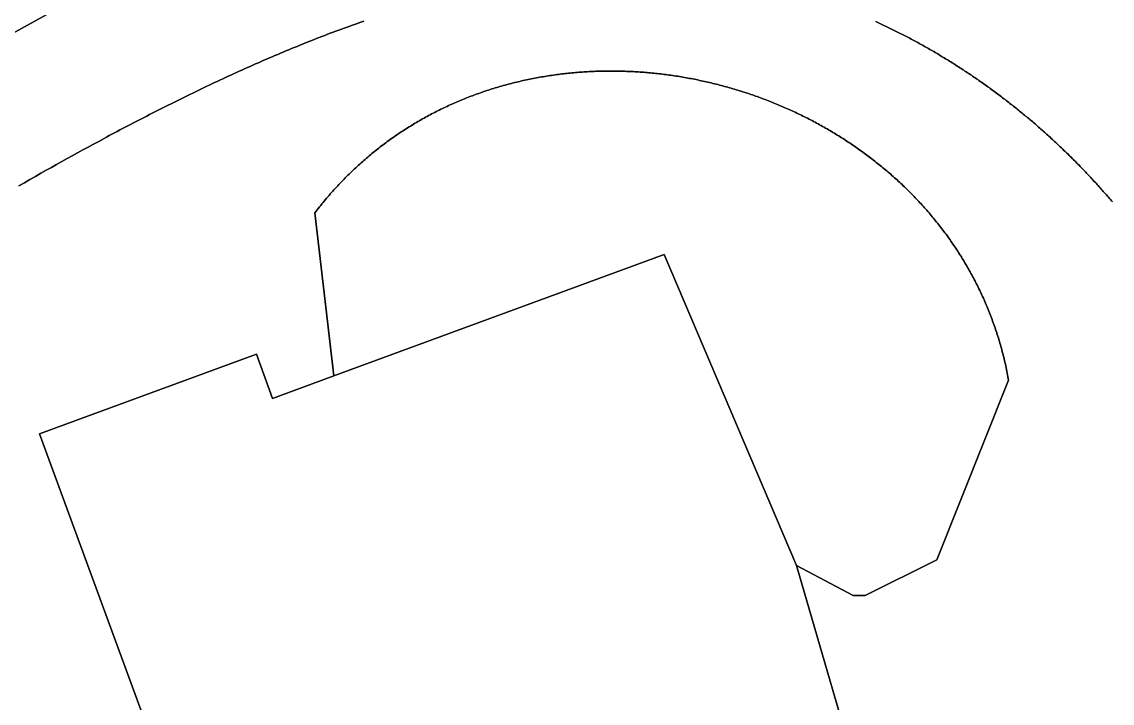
# Model space of a CAD drawing. Header units: millimetres. Extents: x 539514 to 908003, y -69769 to 203909.
# Drawn here: x 855324 to 881895, y -13543 to 3058 of the extents above; entities that cross this region are included whole.
import ezdxf

# ---------------------------------------------------------------- set-up
doc = ezdxf.new("R2010")
doc.units = ezdxf.units.MM
doc.layers.add('CLOSED_AREAS', color=7, linetype='Continuous')
doc.layers.add('REGION_HOLES', color=7, linetype='Continuous')

msp = doc.modelspace()

# ---------------------------------------------------------------- linework, layer by layer
at = {"layer": 'CLOSED_AREAS'}
for points in [[(837688.927, -6842.002), (862780.878, 7027.798)], [(862780.878, 7027.798), (837688.927, -6842.002)], [(855251.409, -937.443), (855385.776, -860.73), (855520.413, -784.123), (855655.325, -707.629), (855790.516, -631.25), (855917.269, -559.892), (856044.268, -488.649), (856171.51, -417.53), (856298.992, -346.546), (856426.71, -275.708), (856554.661, -205.025), (856682.844, -134.507), (856811.253, -64.165), (856939.887, 5.991), (857068.741, 75.951), (857197.814, 145.705), (857327.102, 215.242), (857391.825, 249.926), (857456.601, 284.553), (857521.429, 319.12), (857586.309, 353.626), (857651.24, 388.071), (857716.223, 422.453), (857781.256, 456.77), (857846.339, 491.022), (857911.472, 525.206), (857976.654, 559.323), (858041.885, 593.37), (858107.165, 627.347), (858172.494, 661.251), (858237.87, 695.082), (858303.293, 728.839), (858368.764, 762.52), (858434.282, 796.124), (858499.846, 829.649), (858565.455, 863.095), (858631.111, 896.46), (858696.811, 929.742), (858762.556, 962.941), (858828.346, 996.056), (858894.179, 1029.084), (858960.057, 1062.025), (859025.977, 1094.878), (859091.94, 1127.641), (859157.946, 1160.312), (859223.994, 1192.891), (859290.083, 1225.377), (859356.214, 1257.767), (859422.385, 1290.062), (859488.597, 1322.258), (859554.849, 1354.356), (859621.141, 1386.354), (859687.472, 1418.251), (859753.842, 1450.045), (859820.251, 1481.735), (859886.698, 1513.32), (859953.182, 1544.799), (860019.704, 1576.17), (860086.263, 1607.431), (860152.858, 1638.583), (860219.49, 1669.623), (860286.157, 1700.55), (860352.86, 1731.364), (860419.598, 1762.061), (860486.371, 1792.642), (860553.178, 1823.106), (860620.019, 1853.45), (860686.893, 1883.673), (860753.8, 1913.775), (860820.74, 1943.754), (860887.713, 1973.609), (860954.717, 2003.338), (861021.753, 2032.94), (861088.82, 2062.414), (861155.918, 2091.759), (861223.046, 2120.973), (861290.204, 2150.055), (861357.391, 2179.003), (861424.608, 2207.818), (861491.854, 2236.496), (861559.128, 2265.038), (861626.43, 2293.441), (861693.76, 2321.705), (861761.117, 2349.827), (861828.501, 2377.808), (861895.912, 2405.645), (861963.348, 2433.337), (862030.811, 2460.884), (862098.298, 2488.283), (862165.811, 2515.534), (862233.348, 2542.635), (862300.909, 2569.584), (862368.494, 2596.382), (862436.102, 2623.026), (862503.733, 2649.515), (862571.387, 2675.847), (862639.063, 2702.023), (862706.761, 2728.039), (862774.48, 2753.896), (862842.221, 2779.591), (862909.982, 2805.124), (862977.763, 2830.493), (863045.564, 2855.696), (863113.385, 2880.734), (863181.224, 2905.603), (863249.083, 2930.304), (863316.959, 2954.835), (863384.854, 2979.194), (863452.766, 3003.38), (863520.695, 3027.392), (863588.642, 3051.229), (863656.604, 3074.89)], [(863656.604, 3074.89), (863588.642, 3051.229), (863520.695, 3027.392), (863452.766, 3003.38), (863384.854, 2979.194), (863316.959, 2954.835), (863249.083, 2930.304), (863181.224, 2905.603), (863113.385, 2880.734), (863045.564, 2855.696), (862977.763, 2830.493), (862909.982, 2805.124), (862842.221, 2779.591), (862774.48, 2753.896), (862706.761, 2728.039), (862639.063, 2702.023), (862571.387, 2675.847), (862503.733, 2649.515), (862436.102, 2623.026), (862368.494, 2596.382), (862300.909, 2569.584), (862233.348, 2542.635), (862165.811, 2515.534), (862098.298, 2488.283), (862030.811, 2460.884), (861963.348, 2433.337), (861895.912, 2405.645), (861828.501, 2377.808), (861761.117, 2349.827), (861693.76, 2321.705), (861626.43, 2293.441), (861559.128, 2265.038), (861491.854, 2236.496), (861424.608, 2207.818), (861357.391, 2179.003), (861290.204, 2150.055), (861223.046, 2120.973), (861155.918, 2091.759), (861088.82, 2062.414), (861021.753, 2032.94), (860954.717, 2003.338), (860887.713, 1973.609), (860820.74, 1943.754), (860753.8, 1913.775), (860686.893, 1883.673), (860620.019, 1853.45), (860553.178, 1823.106), (860486.371, 1792.642), (860419.598, 1762.061), (860352.86, 1731.364), (860286.157, 1700.55), (860219.49, 1669.623), (860152.858, 1638.583), (860086.263, 1607.431), (860019.704, 1576.17), (859953.182, 1544.799), (859886.698, 1513.32), (859820.251, 1481.735), (859753.842, 1450.045), (859687.472, 1418.251), (859621.141, 1386.354), (859554.849, 1354.356), (859488.597, 1322.258), (859422.385, 1290.062), (859356.214, 1257.767), (859290.083, 1225.377), (859223.994, 1192.891), (859157.946, 1160.312), (859091.94, 1127.641), (859025.977, 1094.878), (858960.057, 1062.025), (858894.179, 1029.084), (858828.346, 996.056), (858762.556, 962.941), (858696.811, 929.742), (858631.111, 896.46), (858565.455, 863.095), (858499.846, 829.649), (858434.282, 796.124), (858368.764, 762.52), (858303.293, 728.839), (858237.87, 695.082), (858172.494, 661.251), (858107.165, 627.347), (858041.885, 593.37), (857976.654, 559.323), (857911.472, 525.206), (857846.339, 491.022), (857781.256, 456.77), (857716.223, 422.453), (857651.24, 388.071), (857586.309, 353.626), (857521.429, 319.12), (857456.601, 284.553), (857391.825, 249.926), (857327.102, 215.242), (857197.814, 145.705), (857068.741, 75.951), (856939.887, 5.991), (856811.253, -64.165), (856682.844, -134.507), (856554.661, -205.025), (856426.71, -275.708), (856298.992, -346.546), (856171.51, -417.53), (856044.268, -488.649), (855917.269, -559.892), (855790.516, -631.25), (855655.325, -707.629), (855520.413, -784.123), (855385.776, -860.73), (855251.409, -937.443)], [(876132.781, 3063.855), (876166.316, 3048.548), (876199.822, 3033.155), (876233.3, 3017.679), (876266.749, 3002.117), (876300.169, 2986.472), (876333.56, 2970.742), (876366.921, 2954.929), (876400.253, 2939.032), (876433.555, 2923.051), (876466.827, 2906.987), (876500.069, 2890.839), (876533.281, 2874.608), (876566.462, 2858.295), (876599.612, 2841.898), (876632.732, 2825.419), (876665.82, 2808.857), (876698.877, 2792.213), (876731.902, 2775.487), (876764.896, 2758.679), (876797.858, 2741.789), (876830.788, 2724.817), (876863.686, 2707.763), (876896.551, 2690.629), (876929.383, 2673.413), (876962.183, 2656.116), (876994.949, 2638.738), (877027.683, 2621.279), (877060.382, 2603.739), (877093.049, 2586.12), (877125.681, 2568.42), (877158.28, 2550.639), (877190.844, 2532.779), (877223.374, 2514.839), (877255.869, 2496.82), (877288.33, 2478.721), (877320.755, 2460.542), (877353.146, 2442.285), (877385.501, 2423.948), (877417.82, 2405.533), (877450.104, 2387.039), (877482.352, 2368.466), (877514.564, 2349.815), (877546.739, 2331.086), (877578.878, 2312.279), (877610.98, 2293.394), (877643.046, 2274.431), (877675.074, 2255.39), (877707.065, 2236.273), (877739.018, 2217.077), (877770.934, 2197.805), (877802.812, 2178.456), (877834.652, 2159.03), (877866.454, 2139.528), (877898.217, 2119.949), (877929.942, 2100.293), (877961.628, 2080.562), (877993.275, 2060.754), (878024.883, 2040.871), (878056.451, 2020.912), (878087.98, 2000.878), (878119.469, 1980.768), (878150.918, 1960.583), (878182.326, 1940.323), (878213.695, 1919.988), (878245.023, 1899.579), (878276.31, 1879.095), (878307.556, 1858.536), (878338.761, 1837.903), (878369.925, 1817.196), (878401.048, 1796.416), (878432.128, 1775.561), (878463.167, 1754.633), (878494.164, 1733.631), (878525.118, 1712.557), (878556.03, 1691.409), (878586.899, 1670.188), (878617.726, 1648.894), (878648.509, 1627.528), (878679.249, 1606.089), (878709.946, 1584.578), (878740.599, 1562.994), (878771.208, 1541.339), (878801.774, 1519.612), (878832.295, 1497.813), (878862.771, 1475.942), (878893.203, 1454.001), (878923.591, 1431.988), (878953.933, 1409.904), (878984.23, 1387.749), (879014.482, 1365.523), (879044.688, 1343.227), (879074.849, 1320.86), (879104.964, 1298.423), (879135.032, 1275.916), (879165.054, 1253.339), (879195.03, 1230.692), (879224.959, 1207.976), (879254.841, 1185.19), (879284.676, 1162.335), (879314.464, 1139.41), (879344.204, 1116.417), (879373.897, 1093.355), (879403.542, 1070.224), (879433.138, 1047.025), (879462.687, 1023.757), (879492.187, 1000.421), (879521.638, 977.018), (879551.041, 953.546), (879580.395, 930.006), (879609.699, 906.399), (879638.954, 882.725), (879668.159, 858.983), (879697.315, 835.174), (879726.421, 811.299), (879755.476, 787.356), (879784.481, 763.347), (879813.436, 739.272), (879842.34, 715.13), (879871.193, 690.922), (879899.995, 666.648), (879928.745, 642.309), (879957.444, 617.903), (879986.092, 593.433), (880014.687, 568.896), (880043.23, 544.295), (880071.721, 519.629), (880100.16, 494.898), (880128.546, 470.102), (880156.879, 445.241), (880185.159, 420.317), (880213.386, 395.328), (880241.559, 370.275), (880269.679, 345.158), (880297.745, 319.977), (880325.757, 294.733), (880353.715, 269.425), (880381.618, 244.054), (880409.467, 218.62), (880437.261, 193.123), (880465, 167.563), (880492.683, 141.941), (880520.312, 116.256), (880547.885, 90.509), (880575.402, 64.699), (880602.863, 38.828), (880630.268, 12.895), (880657.617, -13.1), (880684.909, -39.156), (880712.145, -65.274), (880739.324, -91.453), (880766.445, -117.693), (880793.51, -143.994), (880820.517, -170.355), (880847.466, -196.777), (880874.357, -223.26), (880901.19, -249.802), (880927.965, -276.405), (880954.682, -303.068), (880981.34, -329.79), (881007.939, -356.573), (881034.479, -383.414), (881060.96, -410.315), (881087.382, -437.275), (881113.744, -464.294), (881140.046, -491.372), (881166.288, -518.508), (881192.471, -545.703), (881218.592, -572.956), (881244.653, -600.268), (881270.654, -627.637), (881296.593, -655.064), (881322.472, -682.549), (881348.289, -710.092), (881374.044, -737.692), (881399.738, -765.349), (881425.37, -793.063), (881450.94, -820.834), (881476.448, -848.662), (881501.893, -876.546), (881527.275, -904.487), (881552.595, -932.484), (881577.851, -960.537), (881603.045, -988.646), (881628.174, -1016.811), (881653.241, -1045.032), (881678.243, -1073.308), (881703.181, -1101.639), (881728.056, -1130.026), (881752.865, -1158.467), (881777.611, -1186.964), (881802.291, -1215.515), (881826.906, -1244.12), (881851.457, -1272.78), (881875.942, -1301.494), (881900.361, -1330.262)], [(881900.361, -1330.262), (881875.942, -1301.494), (881851.457, -1272.78), (881826.906, -1244.12), (881802.291, -1215.515), (881777.611, -1186.964), (881752.865, -1158.467), (881728.056, -1130.026), (881703.181, -1101.639), (881678.243, -1073.308), (881653.241, -1045.032), (881628.174, -1016.811), (881603.045, -988.646), (881577.851, -960.537), (881552.595, -932.484), (881527.275, -904.487), (881501.893, -876.546), (881476.448, -848.662), (881450.94, -820.834), (881425.37, -793.063), (881399.738, -765.349), (881374.044, -737.692), (881348.289, -710.092), (881322.472, -682.549), (881296.593, -655.064), (881270.654, -627.637), (881244.653, -600.268), (881218.592, -572.956), (881192.471, -545.703), (881166.288, -518.508), (881140.046, -491.372), (881113.744, -464.294), (881087.382, -437.275), (881060.96, -410.315), (881034.479, -383.414), (881007.939, -356.573), (880981.34, -329.79), (880954.682, -303.068), (880927.965, -276.405), (880901.19, -249.802), (880874.357, -223.26), (880847.466, -196.777), (880820.517, -170.355), (880793.51, -143.994), (880766.445, -117.693), (880739.324, -91.453), (880712.145, -65.274), (880684.909, -39.156), (880657.617, -13.1), (880630.268, 12.895), (880602.863, 38.828), (880575.402, 64.699), (880547.885, 90.509), (880520.312, 116.256), (880492.683, 141.941), (880465, 167.563), (880437.261, 193.123), (880409.467, 218.62), (880381.618, 244.054), (880353.715, 269.425), (880325.757, 294.733), (880297.745, 319.977), (880269.679, 345.158), (880241.559, 370.275), (880213.386, 395.328), (880185.159, 420.317), (880156.879, 445.241), (880128.546, 470.102), (880100.16, 494.898), (880071.721, 519.629), (880043.23, 544.295), (880014.687, 568.896), (879986.092, 593.433), (879957.444, 617.903), (879928.745, 642.309), (879899.995, 666.648), (879871.193, 690.922), (879842.34, 715.13), (879813.436, 739.272), (879784.481, 763.347), (879755.476, 787.356), (879726.421, 811.299), (879697.315, 835.174), (879668.159, 858.983), (879638.954, 882.725), (879609.699, 906.399), (879580.395, 930.006), (879551.041, 953.546), (879521.638, 977.018), (879492.187, 1000.421), (879462.687, 1023.757), (879433.138, 1047.025), (879403.542, 1070.224), (879373.897, 1093.355), (879344.204, 1116.417), (879314.464, 1139.41), (879284.676, 1162.335), (879254.841, 1185.19), (879224.959, 1207.976), (879195.03, 1230.692), (879165.054, 1253.339), (879135.032, 1275.916), (879104.964, 1298.423), (879074.849, 1320.86), (879044.688, 1343.227), (879014.482, 1365.523), (878984.23, 1387.749), (878953.933, 1409.904), (878923.591, 1431.988), (878893.203, 1454.001), (878862.771, 1475.942), (878832.295, 1497.813), (878801.774, 1519.612), (878771.208, 1541.339), (878740.599, 1562.994), (878709.946, 1584.578), (878679.249, 1606.089), (878648.509, 1627.528), (878617.726, 1648.894), (878586.899, 1670.188), (878556.03, 1691.409), (878525.118, 1712.557), (878494.164, 1733.631), (878463.167, 1754.633), (878432.128, 1775.561), (878401.048, 1796.416), (878369.925, 1817.196), (878338.761, 1837.903), (878307.556, 1858.536), (878276.31, 1879.095), (878245.023, 1899.579), (878213.695, 1919.988), (878182.326, 1940.323), (878150.918, 1960.583), (878119.469, 1980.768), (878087.98, 2000.878), (878056.451, 2020.912), (878024.883, 2040.871), (877993.275, 2060.754), (877961.628, 2080.562), (877929.942, 2100.293), (877898.217, 2119.949), (877866.454, 2139.528), (877834.652, 2159.03), (877802.812, 2178.456), (877770.934, 2197.805), (877739.018, 2217.077), (877707.065, 2236.273), (877675.074, 2255.39), (877643.046, 2274.431), (877610.98, 2293.394), (877578.878, 2312.279), (877546.739, 2331.086), (877514.564, 2349.815), (877482.352, 2368.466), (877450.104, 2387.039), (877417.82, 2405.533), (877385.501, 2423.948), (877353.146, 2442.285), (877320.755, 2460.542), (877288.33, 2478.721), (877255.869, 2496.82), (877223.374, 2514.839), (877190.844, 2532.779), (877158.28, 2550.639), (877125.681, 2568.42), (877093.049, 2586.12), (877060.382, 2603.739), (877027.683, 2621.279), (876994.949, 2638.738), (876962.183, 2656.116), (876929.383, 2673.413), (876896.551, 2690.629), (876863.686, 2707.763), (876830.788, 2724.817), (876797.858, 2741.789), (876764.896, 2758.679), (876731.902, 2775.487), (876698.877, 2792.213), (876665.82, 2808.857), (876632.732, 2825.419), (876599.612, 2841.898), (876566.462, 2858.295), (876533.281, 2874.608), (876500.069, 2890.839), (876466.827, 2906.987), (876433.555, 2923.051), (876400.253, 2939.032), (876366.921, 2954.929), (876333.56, 2970.742), (876300.169, 2986.472), (876266.749, 3002.117), (876233.3, 3017.679), (876199.822, 3033.155), (876166.316, 3048.548), (876132.781, 3063.855)]]:
    msp.add_lwpolyline(points, dxfattribs=at)
for points in [[(875581.902, -10922.784), (875873.387, -10922.784), (877622.293, -10048.331), (879371.2, -5676.065), (879363.189, -5631.754), (879354.962, -5587.554), (879346.522, -5543.465), (879337.868, -5499.486), (879329.001, -5455.618), (879319.922, -5411.861), (879310.631, -5368.215), (879301.129, -5324.681), (879291.418, -5281.258), (879281.496, -5237.947), (879271.366, -5194.748), (879261.028, -5151.661), (879250.483, -5108.686), (879239.731, -5065.824), (879228.773, -5023.075), (879217.61, -4980.438), (879206.242, -4937.915), (879194.67, -4895.505), (879182.894, -4853.208), (879170.917, -4811.025), (879158.737, -4768.956), (879146.356, -4727.001), (879133.775, -4685.16), (879120.993, -4643.434), (879108.013, -4601.822), (879094.834, -4560.325), (879081.458, -4518.942), (879067.884, -4477.675), (879054.115, -4436.524), (879040.149, -4395.488), (879025.988, -4354.567), (879011.634, -4313.763), (878997.085, -4273.074), (878982.344, -4232.502), (878967.41, -4192.046), (878952.285, -4151.707), (878936.969, -4111.485), (878921.463, -4071.38), (878905.767, -4031.392), (878889.883, -3991.522), (878873.81, -3951.769), (878857.55, -3912.134), (878841.103, -3872.617), (878824.471, -3833.218), (878807.653, -3793.937), (878790.65, -3754.775), (878773.463, -3715.732), (878756.093, -3676.807), (878738.541, -3638.002), (878720.806, -3599.316), (878702.89, -3560.749), (878684.794, -3522.302), (878666.518, -3483.975), (878648.063, -3445.768), (878629.429, -3407.682), (878610.618, -3369.715), (878591.629, -3331.869), (878572.464, -3294.145), (878553.124, -3256.541), (878533.608, -3219.058), (878513.918, -3181.696), (878494.054, -3144.457), (878474.018, -3107.338), (878453.809, -3070.342), (878433.429, -3033.468), (878412.877, -2996.716), (878392.156, -2960.087), (878371.265, -2923.58), (878350.205, -2887.197), (878328.977, -2850.936), (878307.582, -2814.798), (878286.02, -2778.784), (878264.291, -2742.894), (878242.398, -2707.127), (878220.34, -2671.485), (878198.117, -2635.966), (878175.732, -2600.572), (878153.184, -2565.303), (878130.474, -2530.158), (878107.602, -2495.138), (878084.57, -2460.243), (878061.379, -2425.474), (878038.028, -2390.83), (878014.518, -2356.312), (877990.851, -2321.919), (877967.027, -2287.653), (877943.046, -2253.513), (877918.909, -2219.499), (877894.618, -2185.612), (877870.172, -2151.852), (877845.572, -2118.219), (877820.82, -2084.713), (877795.915, -2051.334), (877770.859, -2018.083), (877745.651, -1984.96), (877720.294, -1951.965), (877694.787, -1919.097), (877669.131, -1886.358), (877643.327, -1853.748), (877617.375, -1821.266), (877591.277, -1788.914), (877565.032, -1756.69), (877538.643, -1724.595), (877512.108, -1692.63), (877485.43, -1660.795), (877458.608, -1629.089), (877431.643, -1597.514), (877404.537, -1566.068), (877377.289, -1534.753), (877349.9, -1503.569), (877322.372, -1472.515), (877294.705, -1441.592), (877266.899, -1410.801), (877238.955, -1380.14), (877210.874, -1349.612), (877182.657, -1319.215), (877154.304, -1288.949), (877125.815, -1258.816), (877097.193, -1228.815), (877068.437, -1198.947), (877039.547, -1169.211), (877010.526, -1139.608), (876981.372, -1110.139), (876952.088, -1080.802), (876922.674, -1051.599), (876893.13, -1022.529), (876863.457, -993.593), (876833.656, -964.791), (876803.727, -936.123), (876773.672, -907.59), (876743.491, -879.191), (876713.184, -850.926), (876682.752, -822.797), (876652.197, -794.803), (876621.517, -766.944), (876590.716, -739.22), (876559.792, -711.632), (876528.747, -684.18), (876497.581, -656.864), (876466.296, -629.684), (876434.891, -602.641), (876403.368, -575.734), (876371.727, -548.964), (876339.968, -522.331), (876308.094, -495.835), (876276.103, -469.477), (876243.997, -443.256), (876211.777, -417.172), (876179.444, -391.227), (876146.997, -365.419), (876114.438, -339.75), (876081.767, -314.22), (876048.985, -288.828), (876016.093, -263.575), (875983.091, -238.461), (875949.981, -213.486), (875916.762, -188.65), (875883.436, -163.955), (875850.002, -139.399), (875816.463, -114.983), (875782.818, -90.707), (875749.069, -66.571), (875715.215, -42.576), (875681.258, -18.722), (875647.199, 4.991), (875613.037, 28.564), (875578.774, 51.995), (875544.41, 75.284), (875509.947, 98.432), (875475.384, 121.438), (875440.723, 144.302), (875405.963, 167.024), (875371.107, 189.603), (875336.154, 212.04), (875301.105, 234.333), (875265.961, 256.484), (875230.723, 278.492), (875195.391, 300.356), (875159.965, 322.077), (875124.448, 343.654), (875088.839, 365.087), (875053.138, 386.377), (875017.348, 407.521), (874981.468, 428.522), (874945.499, 449.377), (874909.441, 470.088), (874873.297, 490.654), (874837.065, 511.074), (874800.747, 531.349), (874764.344, 551.478), (874727.855, 571.462), (874691.283, 591.3), (874654.628, 610.991), (874617.889, 630.536), (874581.069, 649.934), (874544.167, 669.186), (874507.184, 688.291), (874470.122, 707.249), (874432.98, 726.059), (874395.76, 744.722), (874358.462, 763.237), (874321.086, 781.605), (874283.634, 799.824), (874246.106, 817.895), (874208.503, 835.818), (874170.826, 853.592), (874133.075, 871.217), (874095.25, 888.693), (874057.354, 906.02), (874019.385, 923.197), (873981.346, 940.225), (873943.236, 957.104), (873905.057, 973.832), (873866.808, 990.41), (873828.492, 1006.838), (873790.108, 1023.116), (873751.657, 1039.242), (873713.139, 1055.218), (873674.556, 1071.043), (873635.909, 1086.716), (873597.197, 1102.239), (873558.422, 1117.609), (873519.584, 1132.828), (873480.684, 1147.894), (873441.722, 1162.809), (873402.7, 1177.571), (873363.618, 1192.18), (873324.477, 1206.637), (873285.277, 1220.94), (873246.019, 1235.091), (873206.704, 1249.088), (873167.332, 1262.932), (873127.904, 1276.622), (873088.421, 1290.158), (873048.884, 1303.541), (873009.293, 1316.768), (872969.649, 1329.842), (872929.952, 1342.76), (872890.204, 1355.524), (872850.404, 1368.133), (872810.555, 1380.587), (872770.655, 1392.885), (872730.707, 1405.028), (872690.71, 1417.015), (872650.666, 1428.846), (872610.574, 1440.521), (872570.437, 1452.039), (872530.254, 1463.401), (872490.026, 1474.607), (872449.754, 1485.655), (872409.438, 1496.546), (872369.08, 1507.28), (872328.68, 1517.857), (872288.238, 1528.276), (872247.756, 1538.537), (872207.233, 1548.64), (872166.671, 1558.585), (872126.071, 1568.371), (872085.432, 1577.999), (872044.756, 1587.468), (872004.044, 1596.779), (871963.296, 1605.93), (871922.512, 1614.921), (871881.694, 1623.753), (871840.843, 1632.426), (871799.958, 1640.938), (871759.04, 1649.291), (871718.091, 1657.483), (871677.111, 1665.514), (871636.1, 1673.385), (871595.06, 1681.095), (871553.991, 1688.645), (871512.893, 1696.032), (871471.768, 1703.259), (871430.615, 1710.324), (871389.437, 1717.227), (871348.233, 1723.968), (871307.004, 1730.547), (871265.751, 1736.964), (871224.474, 1743.218), (871183.175, 1749.309), (871141.853, 1755.237), (871100.51, 1761.003), (871059.147, 1766.605), (871017.763, 1772.043), (870976.36, 1777.318), (870934.938, 1782.429), (870893.498, 1787.376), (870852.041, 1792.159), (870810.567, 1796.778), (870769.078, 1801.231), (870727.573, 1805.52), (870686.054, 1809.644), (870644.52, 1813.603), (870602.974, 1817.396), (870561.415, 1821.024), (870519.844, 1824.487), (870478.262, 1827.783), (870436.67, 1830.913), (870395.068, 1833.877), (870353.457, 1836.674), (870311.838, 1839.305), (870270.211, 1841.769), (870228.577, 1844.065), (870186.937, 1846.195), (870145.291, 1848.157), (870103.64, 1849.952), (870061.985, 1851.578), (870020.327, 1853.037), (869978.665, 1854.327), (869937.002, 1855.45), (869895.337, 1856.403), (869853.671, 1857.188), (869812.005, 1857.804), (869770.34, 1858.251), (869728.676, 1858.528), (869687.014, 1858.636), (869645.355, 1858.575), (869603.699, 1858.343), (869562.048, 1857.942), (869520.4, 1857.37), (869478.759, 1856.627), (869437.123, 1855.715), (869395.495, 1854.631), (869353.873, 1853.376), (869312.26, 1851.95), (869270.656, 1850.353), (869229.061, 1848.584), (869187.477, 1846.644), (869145.904, 1844.531), (869104.342, 1842.246), (869062.792, 1839.789), (869021.256, 1837.16), (868979.733, 1834.358), (868938.224, 1831.383), (868896.731, 1828.235), (868855.254, 1824.913), (868813.792, 1821.419), (868772.348, 1817.75), (868730.922, 1813.908), (868689.514, 1809.892), (868648.126, 1805.701), (868606.757, 1801.336), (868565.409, 1796.797), (868524.083, 1792.083), (868482.778, 1787.194), (868441.496, 1782.129), (868400.237, 1776.89), (868359.002, 1771.475), (868317.792, 1765.884), (868276.607, 1760.117), (868235.449, 1754.175), (868194.317, 1748.056), (868153.212, 1741.76), (868112.136, 1735.288), (868071.089, 1728.639), (868030.071, 1721.813), (867989.083, 1714.81), (867948.127, 1707.63), (867907.202, 1700.272), (867866.309, 1692.736), (867825.449, 1685.022), (867784.623, 1677.13), (867743.831, 1669.06), (867703.074, 1660.811), (867662.353, 1652.383), (867621.669, 1643.777), (867581.021, 1634.991), (867540.411, 1626.027), (867499.84, 1616.882), (867459.308, 1607.558), (867418.816, 1598.055), (867378.364, 1588.371), (867337.954, 1578.507), (867297.585, 1568.463), (867257.259, 1558.238), (867216.977, 1547.832), (867176.738, 1537.245), (867136.544, 1526.477), (867096.396, 1515.528), (867056.293, 1504.398), (867016.238, 1493.085), (866976.229, 1481.591), (866936.269, 1469.914), (866896.358, 1458.056), (866856.496, 1446.015), (866816.684, 1433.791), (866776.924, 1421.384), (866737.215, 1408.794), (866697.558, 1396.022), (866657.954, 1383.065), (866618.403, 1369.925), (866578.907, 1356.602), (866539.466, 1343.094), (866500.081, 1329.402), (866460.752, 1315.526), (866421.48, 1301.465), (866382.266, 1287.22), (866343.111, 1272.789), (866304.014, 1258.174), (866264.978, 1243.373), (866226.002, 1228.387), (866187.087, 1213.215), (866148.234, 1197.857), (866109.443, 1182.314), (866070.716, 1166.584), (866032.053, 1150.667), (865993.455, 1134.564), (865954.922, 1118.274), (865916.455, 1101.798), (865878.054, 1085.134), (865839.721, 1068.282), (865801.456, 1051.244), (865763.26, 1034.017), (865725.134, 1016.602), (865687.077, 999), (865649.092, 981.209), (865611.178, 963.229), (865573.336, 945.061), (865535.567, 926.704), (865497.872, 908.158), (865460.251, 889.423), (865422.705, 870.499), (865385.234, 851.384), (865347.84, 832.08), (865310.524, 812.586), (865273.284, 792.902), (865236.124, 773.027), (865199.042, 752.962), (865162.04, 732.706), (865125.119, 712.26), (865088.279, 691.622), (865051.521, 670.792), (865014.845, 649.772), (864978.253, 628.559), (864941.744, 607.155), (864905.32, 585.559), (864868.982, 563.77), (864832.729, 541.789), (864796.563, 519.615), (864760.485, 497.249), (864724.495, 474.69), (864688.593, 451.937), (864652.781, 428.991), (864617.059, 405.851), (864581.428, 382.518), (864545.888, 358.991), (864510.44, 335.27), (864475.086, 311.354), (864439.825, 287.244), (864404.658, 262.939), (864369.586, 238.439), (864334.61, 213.744), (864299.73, 188.854), (864264.948, 163.769), (864230.263, 138.487), (864195.676, 113.011), (864161.188, 87.338), (864126.801, 61.468), (864092.513, 35.403), (864058.327, 9.141), (864024.243, -17.318), (863990.261, -43.974), (863956.383, -70.827), (863922.608, -97.877), (863888.938, -125.125), (863855.373, -152.57), (863821.914, -180.214), (863788.562, -208.055), (863755.318, -236.095), (863722.181, -264.333), (863689.153, -292.77), (863656.234, -321.405), (863623.426, -350.24), (863590.728, -379.274), (863558.142, -408.507), (863525.668, -437.94), (863493.307, -467.572), (863461.06, -497.405), (863428.926, -527.438), (863396.908, -557.671), (863365.005, -588.104), (863333.219, -618.738), (863301.549, -649.573), (863269.998, -680.61), (863238.564, -711.847), (863207.25, -743.286), (863176.056, -774.926), (863144.981, -806.769), (863114.028, -838.813), (863083.197, -871.06), (863052.489, -903.509), (863021.903, -936.161), (862991.442, -969.015), (862961.105, -1002.072), (862930.893, -1035.333), (862900.807, -1068.797), (862870.848, -1102.464), (862841.016, -1136.335), (862811.312, -1170.41), (862781.737, -1204.689), (862752.292, -1239.172), (862722.976, -1273.86), (862693.791, -1308.753), (862664.738, -1343.85), (862635.817, -1379.152), (862607.028, -1414.66), (862578.374, -1450.373), (862549.853, -1486.291), (862521.467, -1522.416), (862493.217, -1558.746), (862465.103, -1595.283), (862930.253, -5566.156), (870976.039, -2612.47), (874204.457, -10186.329)], [(862930.253, -5566.156), (861434.623, -6115.216), (861040.67, -5042.096), (855756.72, -6981.885), (861219.539, -21862.507), (862120.069, -21531.914), (862678.73, -23053.696), (872456.136, -19464.316), (871751.329, -17544.434), (875898.759, -16021.872), (874204.457, -10186.329), (870976.039, -2612.47)]]:
    msp.add_lwpolyline(points, close=True, dxfattribs=at)
at = {"layer": 'REGION_HOLES'}
msp.add_lwpolyline([(861219.539, -21862.507), (855756.72, -6981.885), (861040.67, -5042.096), (861434.623, -6115.216), (862930.253, -5566.156), (862465.103, -1595.283), (862493.217, -1558.746), (862521.467, -1522.416), (862549.853, -1486.291), (862578.374, -1450.373), (862607.028, -1414.66), (862635.817, -1379.152), (862664.738, -1343.85), (862693.791, -1308.753), (862722.976, -1273.86), (862752.292, -1239.172), (862781.737, -1204.689), (862811.312, -1170.41), (862841.016, -1136.335), (862870.848, -1102.464), (862900.807, -1068.797), (862930.893, -1035.333), (862961.105, -1002.072), (862991.442, -969.015), (863021.903, -936.161), (863052.489, -903.509), (863083.197, -871.06), (863114.028, -838.813), (863144.981, -806.769), (863176.056, -774.926), (863207.25, -743.286), (863238.564, -711.847), (863269.998, -680.61), (863301.549, -649.573), (863333.219, -618.738), (863365.005, -588.104), (863396.908, -557.671), (863428.926, -527.438), (863461.06, -497.405), (863493.307, -467.572), (863525.668, -437.94), (863558.142, -408.507), (863590.728, -379.274), (863623.426, -350.24), (863656.234, -321.405), (863689.153, -292.77), (863722.181, -264.333), (863755.318, -236.095), (863788.562, -208.055), (863821.914, -180.214), (863855.373, -152.57), (863888.938, -125.125), (863922.608, -97.877), (863956.383, -70.827), (863990.261, -43.974), (864024.243, -17.318), (864058.327, 9.141), (864092.513, 35.403), (864126.801, 61.468), (864161.188, 87.338), (864195.676, 113.011), (864230.263, 138.487), (864264.948, 163.769), (864299.73, 188.854), (864334.61, 213.744), (864369.586, 238.439), (864404.658, 262.939), (864439.825, 287.244), (864475.086, 311.354), (864510.44, 335.27), (864545.888, 358.991), (864581.428, 382.518), (864617.059, 405.851), (864652.781, 428.991), (864688.593, 451.937), (864724.495, 474.69), (864760.485, 497.249), (864796.563, 519.615), (864832.729, 541.789), (864868.982, 563.77), (864905.32, 585.559), (864941.744, 607.155), (864978.253, 628.559), (865014.845, 649.772), (865051.521, 670.792), (865088.279, 691.622), (865125.119, 712.26), (865162.04, 732.706), (865199.042, 752.962), (865236.124, 773.027), (865273.284, 792.902), (865310.524, 812.586), (865347.84, 832.08), (865385.234, 851.384), (865422.705, 870.499), (865460.251, 889.423), (865497.872, 908.158), (865535.567, 926.704), (865573.336, 945.061), (865611.178, 963.229), (865649.092, 981.209), (865687.077, 999), (865725.134, 1016.602), (865763.26, 1034.017), (865801.456, 1051.244), (865839.721, 1068.282), (865878.054, 1085.134), (865916.455, 1101.798), (865954.922, 1118.274), (865993.455, 1134.564), (866032.053, 1150.667), (866070.716, 1166.584), (866109.443, 1182.314), (866148.234, 1197.857), (866187.087, 1213.215), (866226.002, 1228.387), (866264.978, 1243.373), (866304.014, 1258.174), (866343.111, 1272.789), (866382.266, 1287.22), (866421.48, 1301.465), (866460.752, 1315.526), (866500.081, 1329.402), (866539.466, 1343.094), (866578.907, 1356.602), (866618.403, 1369.925), (866657.954, 1383.065), (866697.558, 1396.022), (866737.215, 1408.794), (866776.924, 1421.384), (866816.684, 1433.791), (866856.496, 1446.015), (866896.358, 1458.056), (866936.269, 1469.914), (866976.229, 1481.591), (867016.238, 1493.085), (867056.293, 1504.398), (867096.396, 1515.528), (867136.544, 1526.477), (867176.738, 1537.245), (867216.977, 1547.832), (867257.259, 1558.238), (867297.585, 1568.463), (867337.954, 1578.507), (867378.364, 1588.371), (867418.816, 1598.055), (867459.308, 1607.558), (867499.84, 1616.882), (867540.411, 1626.027), (867581.021, 1634.991), (867621.669, 1643.777), (867662.353, 1652.383), (867703.074, 1660.811), (867743.831, 1669.06), (867784.623, 1677.13), (867825.449, 1685.022), (867866.309, 1692.736), (867907.202, 1700.272), (867948.127, 1707.63), (867989.083, 1714.81), (868030.071, 1721.813), (868071.089, 1728.639), (868112.136, 1735.288), (868153.212, 1741.76), (868194.317, 1748.056), (868235.449, 1754.175), (868276.607, 1760.117), (868317.792, 1765.884), (868359.002, 1771.475), (868400.237, 1776.89), (868441.496, 1782.129), (868482.778, 1787.194), (868524.083, 1792.083), (868565.409, 1796.797), (868606.757, 1801.336), (868648.126, 1805.701), (868689.514, 1809.892), (868730.922, 1813.908), (868772.348, 1817.75), (868813.792, 1821.419), (868855.254, 1824.913), (868896.731, 1828.235), (868938.224, 1831.383), (868979.733, 1834.358), (869021.256, 1837.16), (869062.792, 1839.789), (869104.342, 1842.246), (869145.904, 1844.531), (869187.477, 1846.644), (869229.061, 1848.584), (869270.656, 1850.353), (869312.26, 1851.95), (869353.873, 1853.376), (869395.495, 1854.631), (869437.123, 1855.715), (869478.759, 1856.627), (869520.4, 1857.37), (869562.048, 1857.942), (869603.699, 1858.343), (869645.355, 1858.575), (869687.014, 1858.636), (869728.676, 1858.528), (869770.34, 1858.251), (869812.005, 1857.804), (869853.671, 1857.188), (869895.337, 1856.403), (869937.002, 1855.45), (869978.665, 1854.327), (870020.327, 1853.037), (870061.985, 1851.578), (870103.64, 1849.952), (870145.291, 1848.157), (870186.937, 1846.195), (870228.577, 1844.065), (870270.211, 1841.769), (870311.838, 1839.305), (870353.457, 1836.674), (870395.068, 1833.877), (870436.67, 1830.913), (870478.262, 1827.783), (870519.844, 1824.487), (870561.415, 1821.024), (870602.974, 1817.396), (870644.52, 1813.603), (870686.054, 1809.644), (870727.573, 1805.52), (870769.078, 1801.231), (870810.567, 1796.778), (870852.041, 1792.159), (870893.498, 1787.376), (870934.938, 1782.429), (870976.36, 1777.318), (871017.763, 1772.043), (871059.147, 1766.605), (871100.51, 1761.003), (871141.853, 1755.237), (871183.175, 1749.309), (871224.474, 1743.218), (871265.751, 1736.964), (871307.004, 1730.547), (871348.233, 1723.968), (871389.437, 1717.227), (871430.615, 1710.324), (871471.768, 1703.259), (871512.893, 1696.032), (871553.991, 1688.645), (871595.06, 1681.095), (871636.1, 1673.385), (871677.111, 1665.514), (871718.091, 1657.483), (871759.04, 1649.291), (871799.958, 1640.938), (871840.843, 1632.426), (871881.694, 1623.753), (871922.512, 1614.921), (871963.296, 1605.93), (872004.044, 1596.779), (872044.756, 1587.468), (872085.432, 1577.999), (872126.071, 1568.371), (872166.671, 1558.585), (872207.233, 1548.64), (872247.756, 1538.537), (872288.238, 1528.276), (872328.68, 1517.857), (872369.08, 1507.28), (872409.438, 1496.546), (872449.754, 1485.655), (872490.026, 1474.607), (872530.254, 1463.401), (872570.437, 1452.039), (872610.574, 1440.521), (872650.666, 1428.846), (872690.71, 1417.015), (872730.707, 1405.028), (872770.655, 1392.885), (872810.555, 1380.587), (872850.404, 1368.133), (872890.204, 1355.524), (872929.952, 1342.76), (872969.649, 1329.842), (873009.293, 1316.768), (873048.884, 1303.541), (873088.421, 1290.158), (873127.904, 1276.622), (873167.332, 1262.932), (873206.704, 1249.088), (873246.019, 1235.091), (873285.277, 1220.94), (873324.477, 1206.637), (873363.618, 1192.18), (873402.7, 1177.571), (873441.722, 1162.809), (873480.684, 1147.894), (873519.584, 1132.828), (873558.422, 1117.609), (873597.197, 1102.239), (873635.909, 1086.716), (873674.556, 1071.043), (873713.139, 1055.218), (873751.657, 1039.242), (873790.108, 1023.116), (873828.492, 1006.838), (873866.808, 990.41), (873905.057, 973.832), (873943.236, 957.104), (873981.346, 940.225), (874019.385, 923.197), (874057.354, 906.02), (874095.25, 888.693), (874133.075, 871.217), (874170.826, 853.592), (874208.503, 835.818), (874246.106, 817.895), (874283.634, 799.824), (874321.086, 781.605), (874358.462, 763.237), (874395.76, 744.722), (874432.98, 726.059), (874470.122, 707.249), (874507.184, 688.291), (874544.167, 669.186), (874581.069, 649.934), (874617.889, 630.536), (874654.628, 610.991), (874691.283, 591.3), (874727.855, 571.462), (874764.344, 551.478), (874800.747, 531.349), (874837.065, 511.074), (874873.297, 490.654), (874909.441, 470.088), (874945.499, 449.377), (874981.468, 428.522), (875017.348, 407.521), (875053.138, 386.377), (875088.839, 365.087), (875124.448, 343.654), (875159.965, 322.077), (875195.391, 300.356), (875230.723, 278.492), (875265.961, 256.484), (875301.105, 234.333), (875336.154, 212.04), (875371.107, 189.603), (875405.963, 167.024), (875440.723, 144.302), (875475.384, 121.438), (875509.947, 98.432), (875544.41, 75.284), (875578.774, 51.995), (875613.037, 28.564), (875647.199, 4.991), (875681.258, -18.722), (875715.215, -42.576), (875749.069, -66.571), (875782.818, -90.707), (875816.463, -114.983), (875850.002, -139.399), (875883.436, -163.955), (875916.762, -188.65), (875949.981, -213.486), (875983.091, -238.461), (876016.093, -263.575), (876048.985, -288.828), (876081.767, -314.22), (876114.438, -339.75), (876146.997, -365.419), (876179.444, -391.227), (876211.777, -417.172), (876243.997, -443.256), (876276.103, -469.477), (876308.094, -495.835), (876339.968, -522.331), (876371.727, -548.964), (876403.368, -575.734), (876434.891, -602.641), (876466.296, -629.684), (876497.581, -656.864), (876528.747, -684.18), (876559.792, -711.632), (876590.716, -739.22), (876621.517, -766.944), (876652.197, -794.803), (876682.752, -822.797), (876713.184, -850.926), (876743.491, -879.191), (876773.672, -907.59), (876803.727, -936.123), (876833.656, -964.791), (876863.457, -993.593), (876893.13, -1022.529), (876922.674, -1051.599), (876952.088, -1080.802), (876981.372, -1110.139), (877010.526, -1139.608), (877039.547, -1169.211), (877068.437, -1198.947), (877097.193, -1228.815), (877125.815, -1258.816), (877154.304, -1288.949), (877182.657, -1319.215), (877210.874, -1349.612), (877238.955, -1380.14), (877266.899, -1410.801), (877294.705, -1441.592), (877322.372, -1472.515), (877349.9, -1503.569), (877377.289, -1534.753), (877404.537, -1566.068), (877431.643, -1597.514), (877458.608, -1629.089), (877485.43, -1660.795), (877512.108, -1692.63), (877538.643, -1724.595), (877565.032, -1756.69), (877591.277, -1788.914), (877617.375, -1821.266), (877643.327, -1853.748), (877669.131, -1886.358), (877694.787, -1919.097), (877720.294, -1951.965), (877745.651, -1984.96), (877770.859, -2018.083), (877795.915, -2051.334), (877820.82, -2084.713), (877845.572, -2118.219), (877870.172, -2151.852), (877894.618, -2185.612), (877918.909, -2219.499), (877943.046, -2253.513), (877967.027, -2287.653), (877990.851, -2321.919), (878014.518, -2356.312), (878038.028, -2390.83), (878061.379, -2425.474), (878084.57, -2460.243), (878107.602, -2495.138), (878130.474, -2530.158), (878153.184, -2565.303), (878175.732, -2600.572), (878198.117, -2635.966), (878220.34, -2671.485), (878242.398, -2707.127), (878264.291, -2742.894), (878286.02, -2778.784), (878307.582, -2814.798), (878328.977, -2850.936), (878350.205, -2887.197), (878371.265, -2923.58), (878392.156, -2960.087), (878412.877, -2996.716), (878433.429, -3033.468), (878453.809, -3070.342), (878474.018, -3107.338), (878494.054, -3144.457), (878513.918, -3181.696), (878533.608, -3219.058), (878553.124, -3256.541), (878572.464, -3294.145), (878591.629, -3331.869), (878610.618, -3369.715), (878629.429, -3407.682), (878648.063, -3445.768), (878666.518, -3483.975), (878684.794, -3522.302), (878702.89, -3560.749), (878720.806, -3599.316), (878738.541, -3638.002), (878756.093, -3676.807), (878773.463, -3715.732), (878790.65, -3754.775), (878807.653, -3793.937), (878824.471, -3833.218), (878841.103, -3872.617), (878857.55, -3912.134), (878873.81, -3951.769), (878889.883, -3991.522), (878905.767, -4031.392), (878921.463, -4071.38), (878936.969, -4111.485), (878952.285, -4151.707), (878967.41, -4192.046), (878982.344, -4232.502), (878997.085, -4273.074), (879011.634, -4313.763), (879025.988, -4354.567), (879040.149, -4395.488), (879054.115, -4436.524), (879067.884, -4477.675), (879081.458, -4518.942), (879094.834, -4560.325), (879108.013, -4601.822), (879120.993, -4643.434), (879133.775, -4685.16), (879146.356, -4727.001), (879158.737, -4768.956), (879170.917, -4811.025), (879182.894, -4853.208), (879194.67, -4895.505), (879206.242, -4937.915), (879217.61, -4980.438), (879228.773, -5023.075), (879239.731, -5065.824), (879250.483, -5108.686), (879261.028, -5151.661), (879271.366, -5194.748), (879281.496, -5237.947), (879291.418, -5281.258), (879301.129, -5324.681), (879310.631, -5368.215), (879319.922, -5411.861), (879329.001, -5455.618), (879337.868, -5499.486), (879346.522, -5543.465), (879354.962, -5587.554), (879363.189, -5631.754), (879371.2, -5676.065), (877622.293, -10048.331), (875873.387, -10922.784), (875581.902, -10922.784), (874204.457, -10186.329), (875898.759, -16021.872)], dxfattribs=at)

doc.saveas('drawing.dxf')
